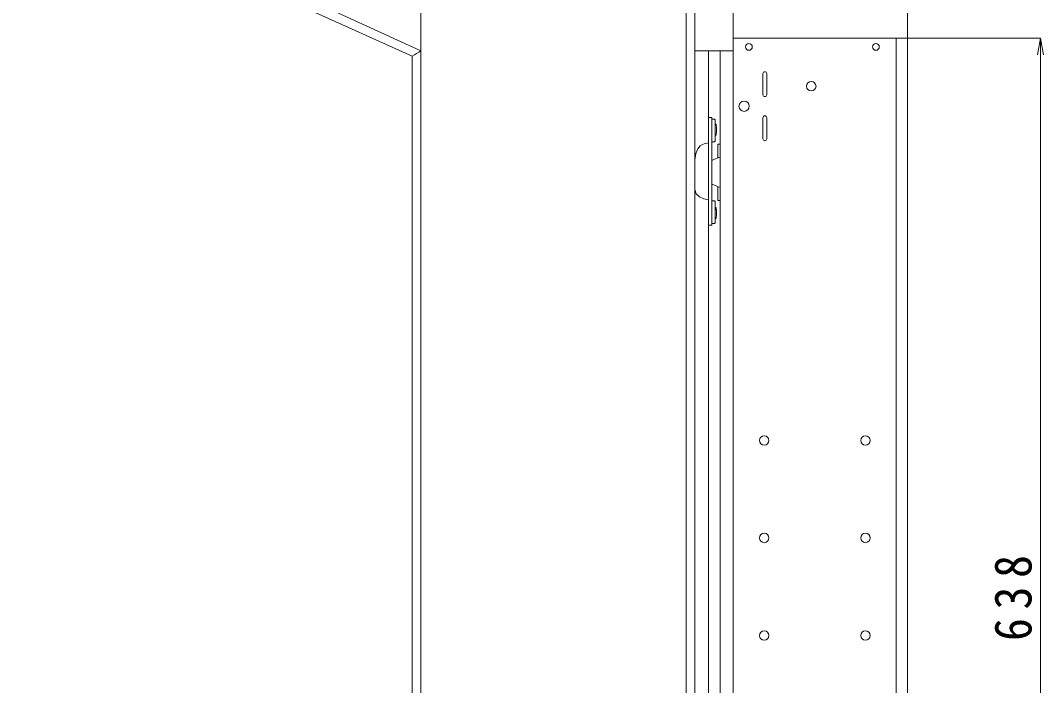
# Model space of a CAD drawing. Units: millimetres, scale not verified. Extents: x -1392 to 1350, y -947 to 991.
# Drawn here: x -678 to -75, y -57 to 335 of the extents above; entities that cross this region are included whole.
import ezdxf

# ---------------------------------------------------------------- set-up
doc = ezdxf.new("R2010")
doc.units = ezdxf.units.MM
doc.header["$LTSCALE"] = 10
doc.layers.add('0-0_0', color=7, linetype='Continuous', lineweight=5)
doc.layers.add('0-1_レイヤー_1', color=4, linetype='Continuous', lineweight=5)
doc.styles.add('ＭＳ ゴシック', font='')
doc.styles.get('ＭＳ ゴシック').set_extended_font_data('MS Gothic')

msp = doc.modelspace()

# ---------------------------------------------------------------- linework, layer by layer
at = {"layer": '0-0_0'}
for points in [[(-441.57, 316.74), (-503.94, 345.13), (-567.95, 364.99), (-632.91, 376.55), (-698.13, 379.99), (-762.92, 375.53), (-826.6, 363.36), (-888.48, 343.7), (-947.87, 316.74)], [(-280.24, -406.96), (-280.24, -210.21), (-280.24, -13.46), (-280.24, 183.29), (-280.24, 380.04), (-281.52, 380.04), (-282.8, 380.04), (-284.08, 380.04), (-285.36, 380.04), (-285.36, 183.29), (-285.36, -13.46), (-285.36, -210.21), (-285.36, -406.96)], [(-446.73, 313.66), (-507.89, 341.12), (-570.6, 360.35), (-634.22, 371.53), (-698.09, 374.85), (-761.51, 370.53), (-823.87, 358.75), (-884.5, 339.72), (-942.74, 313.62)], [(-154.79, 324.22), (-180.49, 324.22), (-206.18, 324.22), (-231.88, 324.22), (-257.58, 324.22)], [(-257.57, 324.22), (-257.57, 194.75), (-257.57, 65.27), (-257.57, -64.21), (-257.57, -193.68)], [(-161.58, 324.23), (-161.58, 156.06), (-161.58, -12.11), (-161.58, -180.28), (-161.58, -348.44)], [(-154.79, 324.22), (-154.79, 156.05), (-154.79, -12.11), (-154.79, -180.28), (-154.79, -348.44)], [(-446.73, 313.65), (-445.44, 314.43), (-444.15, 315.2), (-442.86, 315.97), (-441.57, 316.74)], [(-446.73, 313.65), (-446.73, 150.07), (-446.73, -13.51), (-446.73, -177.08), (-446.73, -340.66)], [(-441.59, -343.68), (-441.59, -178.57), (-441.59, -13.47), (-441.59, 151.64), (-441.59, 316.74)], [(-280.24, 316.74), (-274.57, 316.74), (-268.91, 316.74), (-263.24, 316.74), (-257.58, 316.74)], [(-272.09, -343.68), (-272.09, -178.57), (-272.09, -13.47), (-272.09, 151.64), (-272.09, 316.74)], [(-265.21, 316.74), (-265.21, 151.64), (-265.21, -13.47), (-265.21, -178.57), (-265.21, -343.68)], [(-238.9, 304.44), (-239.34, 304.35), (-239.7, 304.11), (-239.94, 303.75), (-240.03, 303.31)], [(-240.03, 290.87), (-240.03, 293.98), (-240.03, 297.09), (-240.03, 300.2), (-240.03, 303.31)], [(-237.77, 303.31), (-237.86, 303.75), (-238.1, 304.11), (-238.46, 304.35), (-238.9, 304.44)], [(-237.77, 303.31), (-237.77, 300.2), (-237.77, 297.09), (-237.77, 293.98), (-237.77, 290.88)], [(-240.03, 290.87), (-239.94, 290.43), (-239.7, 290.08), (-239.34, 289.83), (-238.9, 289.74)], [(-238.9, 289.74), (-238.46, 289.83), (-238.1, 290.08), (-237.86, 290.43), (-237.77, 290.87)], [(-272.09, 277.44), (-271.63, 277.44), (-271.17, 277.44), (-270.71, 277.44), (-270.25, 277.45)], [(-270.25, 277.45), (-270.25, 261.58), (-270.25, 245.72), (-270.25, 229.85), (-270.25, 213.99)], [(-238.9, 278.43), (-239.34, 278.35), (-239.7, 278.1), (-239.94, 277.74), (-240.03, 277.3)], [(-237.77, 277.3), (-237.86, 277.74), (-238.1, 278.1), (-238.46, 278.35), (-238.9, 278.43)], [(-270.25, 276.42), (-269.86, 276.42), (-269.48, 276.42), (-269.1, 276.42), (-268.71, 276.42)], [(-268.2, 275.91), (-268.24, 276.11), (-268.35, 276.27), (-268.51, 276.38), (-268.71, 276.42)], [(-268.2, 275.91), (-268.2, 272.84), (-268.2, 269.77), (-268.2, 266.7), (-268.2, 263.63)], [(-268.1, 273.55), (-268.12, 273.55), (-268.15, 273.55), (-268.17, 273.54), (-268.2, 273.54)], [(-267.95, 273.55), (-267.98, 273.55), (-268.02, 273.55), (-268.06, 273.55), (-268.1, 273.55)], [(-267.64, 273.3), (-267.68, 273.4), (-267.75, 273.48), (-267.84, 273.53), (-267.95, 273.55)], [(-267.48, 272.17), (-267.52, 272.45), (-267.56, 272.74), (-267.6, 273.02), (-267.64, 273.3)], [(-267.49, 272.17), (-267.49, 272.17), (-267.49, 272.17), (-267.48, 272.17), (-267.48, 272.17)], [(-267.41, 271.1), (-267.42, 271.37), (-267.44, 271.63), (-267.46, 271.9), (-267.49, 272.17)], [(-240.03, 264.86), (-240.03, 267.97), (-240.03, 271.08), (-240.03, 274.19), (-240.03, 277.3)], [(-237.77, 277.3), (-237.77, 274.19), (-237.77, 271.08), (-237.77, 267.97), (-237.77, 264.87)], [(-268.2, 267.02), (-268.17, 267.02), (-268.15, 267.01), (-268.12, 267.01), (-268.1, 267.01)], [(-267.95, 267.01), (-267.98, 267.01), (-268.02, 267.01), (-268.06, 267.01), (-268.1, 267.01)], [(-267.95, 267.01), (-267.84, 267.02), (-267.75, 267.08), (-267.68, 267.16), (-267.64, 267.26)], [(-267.48, 268.39), (-267.52, 268.11), (-267.56, 267.83), (-267.6, 267.54), (-267.64, 267.26)], [(-267.48, 270.28), (-267.48, 270.41), (-267.48, 270.54), (-267.49, 270.66), (-267.49, 270.79)], [(-267.49, 270.79), (-267.47, 270.79), (-267.45, 270.79), (-267.43, 270.79), (-267.41, 270.79)], [(-267.49, 269.77), (-267.49, 269.89), (-267.48, 270.02), (-267.48, 270.15), (-267.48, 270.28)], [(-267.41, 269.77), (-267.43, 269.77), (-267.45, 269.77), (-267.47, 269.77), (-267.49, 269.77)], [(-267.49, 268.39), (-267.46, 268.66), (-267.44, 268.92), (-267.42, 269.19), (-267.41, 269.46)], [(-267.48, 268.39), (-267.48, 268.39), (-267.49, 268.39), (-267.49, 268.39), (-267.49, 268.39)], [(-267.41, 271.05), (-267.41, 271.06), (-267.41, 271.07), (-267.41, 271.09), (-267.41, 271.1)], [(-267.4, 270.85), (-267.4, 270.9), (-267.41, 270.95), (-267.41, 271), (-267.41, 271.05)], [(-267.41, 270.8), (-267.41, 270.82), (-267.4, 270.83), (-267.4, 270.84), (-267.4, 270.85)], [(-267.41, 270.8), (-267.41, 270.8), (-267.41, 270.8)], [(-267.41, 270.79), (-267.41, 270.79), (-267.41, 270.8)], [(-267.41, 269.76), (-267.41, 269.77), (-267.41, 269.77), (-267.41, 269.77)], [(-267.4, 269.73), (-267.41, 269.74), (-267.41, 269.74), (-267.41, 269.75), (-267.41, 269.76)], [(-267.41, 269.51), (-267.41, 269.53), (-267.41, 269.54), (-267.41, 269.55), (-267.4, 269.56)], [(-267.41, 269.46), (-267.41, 269.47), (-267.41, 269.49), (-267.41, 269.5), (-267.41, 269.51)], [(-267.4, 269.56), (-267.4, 269.61), (-267.4, 269.65), (-267.4, 269.69), (-267.4, 269.73)], [(-280.23, 252.49), (-279.65, 256.22), (-278.42, 258.96), (-276.95, 260.75), (-275.62, 261.63), (-274.76, 261.94), (-273.88, 262.2), (-272.99, 262.41), (-272.09, 262.57)], [(-270.25, 263.12), (-269.86, 263.12), (-269.48, 263.12), (-269.1, 263.12), (-268.71, 263.12)], [(-268.71, 263.12), (-268.51, 263.16), (-268.35, 263.27), (-268.24, 263.43), (-268.2, 263.63)], [(-266.66, 261.84), (-266.66, 259.79), (-266.66, 257.74), (-266.66, 255.7), (-266.66, 253.65)], [(-266.66, 261.84), (-266.28, 261.84), (-265.9, 261.84), (-265.52, 261.84), (-265.13, 261.84)], [(-240.03, 264.86), (-239.94, 264.42), (-239.7, 264.07), (-239.34, 263.82), (-238.9, 263.73)], [(-238.9, 263.73), (-238.46, 263.82), (-238.1, 264.07), (-237.86, 264.42), (-237.77, 264.86)], [(-265.13, 254.27), (-266.41, 253.75), (-267.69, 253.23), (-268.97, 252.71), (-270.25, 252.19)], [(-270.25, 238.22), (-268.97, 237.7), (-267.69, 237.18), (-266.41, 236.66), (-265.13, 236.14)], [(-266.66, 228.57), (-266.66, 230.62), (-266.66, 232.67), (-266.66, 234.71), (-266.66, 236.76)], [(-272.09, 228.86), (-274.85, 229.54), (-277.44, 230.76), (-279.39, 232.57), (-280.23, 235.01)], [(-270.25, 228.32), (-269.86, 228.32), (-269.48, 228.32), (-269.1, 228.32), (-268.71, 228.32)], [(-268.2, 227.8), (-268.24, 228), (-268.35, 228.17), (-268.51, 228.28), (-268.71, 228.32)], [(-268.2, 227.8), (-268.2, 224.73), (-268.2, 221.66), (-268.2, 218.59), (-268.2, 215.52)], [(-268.1, 224.43), (-268.12, 224.42), (-268.15, 224.42), (-268.17, 224.41), (-268.2, 224.41)], [(-267.95, 224.43), (-267.98, 224.43), (-268.02, 224.43), (-268.06, 224.43), (-268.1, 224.43)], [(-267.64, 224.17), (-267.68, 224.27), (-267.75, 224.35), (-267.84, 224.41), (-267.95, 224.43)], [(-267.48, 223.04), (-267.52, 223.33), (-267.56, 223.61), (-267.6, 223.89), (-267.64, 224.17)], [(-266.66, 228.57), (-266.28, 228.57), (-265.9, 228.57), (-265.52, 228.57), (-265.13, 228.57)], [(-268.2, 217.89), (-268.17, 217.89), (-268.15, 217.88), (-268.12, 217.88), (-268.1, 217.88)], [(-267.95, 217.88), (-267.98, 217.88), (-268.02, 217.88), (-268.06, 217.88), (-268.1, 217.88)], [(-267.95, 217.88), (-267.84, 217.9), (-267.75, 217.95), (-267.68, 218.03), (-267.64, 218.13)], [(-267.48, 219.26), (-267.52, 218.98), (-267.56, 218.69), (-267.6, 218.41), (-267.64, 218.13)], [(-267.49, 223.04), (-267.49, 223.04), (-267.49, 223.04), (-267.48, 223.04), (-267.48, 223.04)], [(-267.41, 221.97), (-267.42, 222.24), (-267.44, 222.51), (-267.46, 222.77), (-267.49, 223.04)], [(-267.48, 221.15), (-267.48, 221.28), (-267.48, 221.41), (-267.49, 221.54), (-267.49, 221.66)], [(-267.49, 221.66), (-267.47, 221.66), (-267.45, 221.66), (-267.43, 221.66), (-267.41, 221.66)], [(-267.49, 220.64), (-267.49, 220.77), (-267.48, 220.9), (-267.48, 221.02), (-267.48, 221.15)], [(-267.41, 220.64), (-267.43, 220.64), (-267.45, 220.64), (-267.47, 220.64), (-267.49, 220.64)], [(-267.49, 219.26), (-267.46, 219.53), (-267.44, 219.8), (-267.42, 220.06), (-267.41, 220.33)], [(-267.48, 219.26), (-267.48, 219.26), (-267.49, 219.26), (-267.49, 219.26), (-267.49, 219.26)], [(-267.41, 221.92), (-267.41, 221.93), (-267.41, 221.95), (-267.41, 221.96), (-267.41, 221.97)], [(-267.4, 221.72), (-267.4, 221.77), (-267.41, 221.82), (-267.41, 221.87), (-267.41, 221.92)], [(-267.41, 221.67), (-267.41, 221.69), (-267.4, 221.7), (-267.4, 221.71), (-267.4, 221.72)], [(-267.41, 221.67), (-267.41, 221.67), (-267.41, 221.67)], [(-267.41, 221.66), (-267.41, 221.67), (-267.41, 221.67)], [(-267.4, 220.6), (-267.41, 220.61), (-267.41, 220.61), (-267.41, 220.62), (-267.41, 220.63)], [(-267.41, 220.38), (-267.41, 220.4), (-267.41, 220.41), (-267.41, 220.42), (-267.4, 220.43)], [(-267.41, 220.33), (-267.41, 220.35), (-267.41, 220.36), (-267.41, 220.37), (-267.41, 220.38)], [(-267.4, 220.43), (-267.4, 220.48), (-267.4, 220.52), (-267.4, 220.56), (-267.4, 220.6)], [(-272.09, 213.99), (-271.63, 213.99), (-271.17, 213.99), (-270.71, 213.99), (-270.25, 213.99)], [(-270.25, 215.01), (-269.86, 215.01), (-269.48, 215.01), (-269.1, 215.01), (-268.71, 215.01)], [(-268.71, 215.01), (-268.51, 215.05), (-268.35, 215.16), (-268.24, 215.32), (-268.2, 215.52)]]:
    msp.add_lwpolyline(points, dxfattribs=at)
for points in [[(-246.31, 319.03), (-246.46, 319.81), (-246.89, 320.44), (-247.52, 320.87), (-248.3, 321.03), (-249.08, 320.87), (-249.71, 320.44), (-250.14, 319.81), (-250.29, 319.03), (-250.14, 318.25), (-249.71, 317.62), (-249.08, 317.19), (-248.3, 317.04), (-247.52, 317.19), (-246.89, 317.62), (-246.46, 318.25)], [(-171.47, 319.03), (-171.63, 319.81), (-172.06, 320.44), (-172.69, 320.87), (-173.47, 321.03), (-174.24, 320.87), (-174.87, 320.44), (-175.3, 319.81), (-175.46, 319.03), (-175.3, 318.25), (-174.87, 317.62), (-174.24, 317.19), (-173.47, 317.04), (-172.69, 317.19), (-172.06, 317.62), (-171.63, 318.25)], [(-208.76, 295.84), (-208.97, 296.92), (-209.57, 297.81), (-210.45, 298.4), (-211.53, 298.62), (-212.61, 298.4), (-213.5, 297.81), (-214.09, 296.92), (-214.31, 295.84), (-214.09, 294.76), (-213.5, 293.88), (-212.61, 293.28), (-211.53, 293.06), (-210.45, 293.28), (-209.57, 293.88), (-208.97, 294.76)], [(-248.06, 284.09), (-248.3, 285.28), (-248.95, 286.25), (-249.92, 286.9), (-251.11, 287.14), (-252.3, 286.9), (-253.27, 286.25), (-253.92, 285.28), (-254.16, 284.09), (-253.92, 282.9), (-253.27, 281.93), (-252.3, 281.28), (-251.11, 281.04), (-249.92, 281.28), (-248.95, 281.93), (-248.3, 282.9)], [(-267.41, 220.64), (-267.41, 220.64), (-267.41, 220.64)], [(-236.47, 87.26), (-236.68, 88.34), (-237.28, 89.22), (-238.16, 89.81), (-239.24, 90.03), (-240.32, 89.81), (-241.2, 89.22), (-241.79, 88.34), (-242.01, 87.26), (-241.79, 86.18), (-241.2, 85.3), (-240.32, 84.7), (-239.24, 84.48), (-238.16, 84.7), (-237.28, 85.3), (-236.68, 86.18)], [(-176.9, 87.26), (-177.12, 88.34), (-177.71, 89.22), (-178.59, 89.81), (-179.67, 90.03), (-180.75, 89.81), (-181.63, 89.22), (-182.22, 88.34), (-182.44, 87.26), (-182.22, 86.18), (-181.63, 85.3), (-180.75, 84.7), (-179.67, 84.48), (-178.59, 84.7), (-177.71, 85.3), (-177.12, 86.18)], [(-236.47, 29.81), (-236.68, 30.89), (-237.28, 31.77), (-238.16, 32.36), (-239.24, 32.58), (-240.32, 32.36), (-241.2, 31.77), (-241.79, 30.89), (-242.01, 29.81), (-241.79, 28.73), (-241.2, 27.85), (-240.32, 27.26), (-239.24, 27.04), (-238.16, 27.26), (-237.28, 27.85), (-236.68, 28.73)], [(-176.9, 29.81), (-177.12, 30.89), (-177.71, 31.77), (-178.59, 32.36), (-179.67, 32.58), (-180.75, 32.36), (-181.63, 31.77), (-182.22, 30.89), (-182.44, 29.81), (-182.22, 28.73), (-181.63, 27.85), (-180.75, 27.26), (-179.67, 27.04), (-178.59, 27.26), (-177.71, 27.85), (-177.12, 28.73)], [(-236.47, -27.64), (-236.68, -26.56), (-237.28, -25.68), (-238.16, -25.08), (-239.24, -24.86), (-240.32, -25.08), (-241.2, -25.68), (-241.79, -26.56), (-242.01, -27.64), (-241.79, -28.72), (-241.2, -29.6), (-240.32, -30.19), (-239.24, -30.41), (-238.16, -30.19), (-237.28, -29.6), (-236.68, -28.72)], [(-176.9, -27.64), (-177.12, -26.56), (-177.71, -25.68), (-178.59, -25.08), (-179.67, -24.86), (-180.75, -25.08), (-181.63, -25.68), (-182.22, -26.56), (-182.44, -27.64), (-182.22, -28.72), (-181.63, -29.6), (-180.75, -30.19), (-179.67, -30.41), (-178.59, -30.19), (-177.71, -29.6), (-177.12, -28.72)]]:
    msp.add_lwpolyline(points, close=True, dxfattribs=at)
at = {"layer": '0-1_レイヤー_1'}
for p, q in [((-441.57, 406.31), (-441.57, 316.73)), ((-257.57, 377.55), (-257.57, 324.22)), ((-154.79, 377.55), (-154.79, 324.22)), ((-76.43, 324.22), (-154.79, 324.22)), ((-76.43, 324.22), (-78.17, 314.37)), ((-76.43, 324.22), (-76.43, -348.44)), ((-76.43, 324.22), (-74.7, 314.37))]:
    msp.add_line(p, q, dxfattribs=at)

# ---------------------------------------------------------------- texts
at = {"layer": '0-1_レイヤー_1', "color": 7, "insert": (-81.43, -30.86), "char_height": 21.99, "attachment_point": 7, "rotation": 90, "style": 'ＭＳ ゴシック'}
msp.add_mtext('\\T1.38;\\W0.9;638', dxfattribs=at)

doc.saveas('drawing.dxf')
